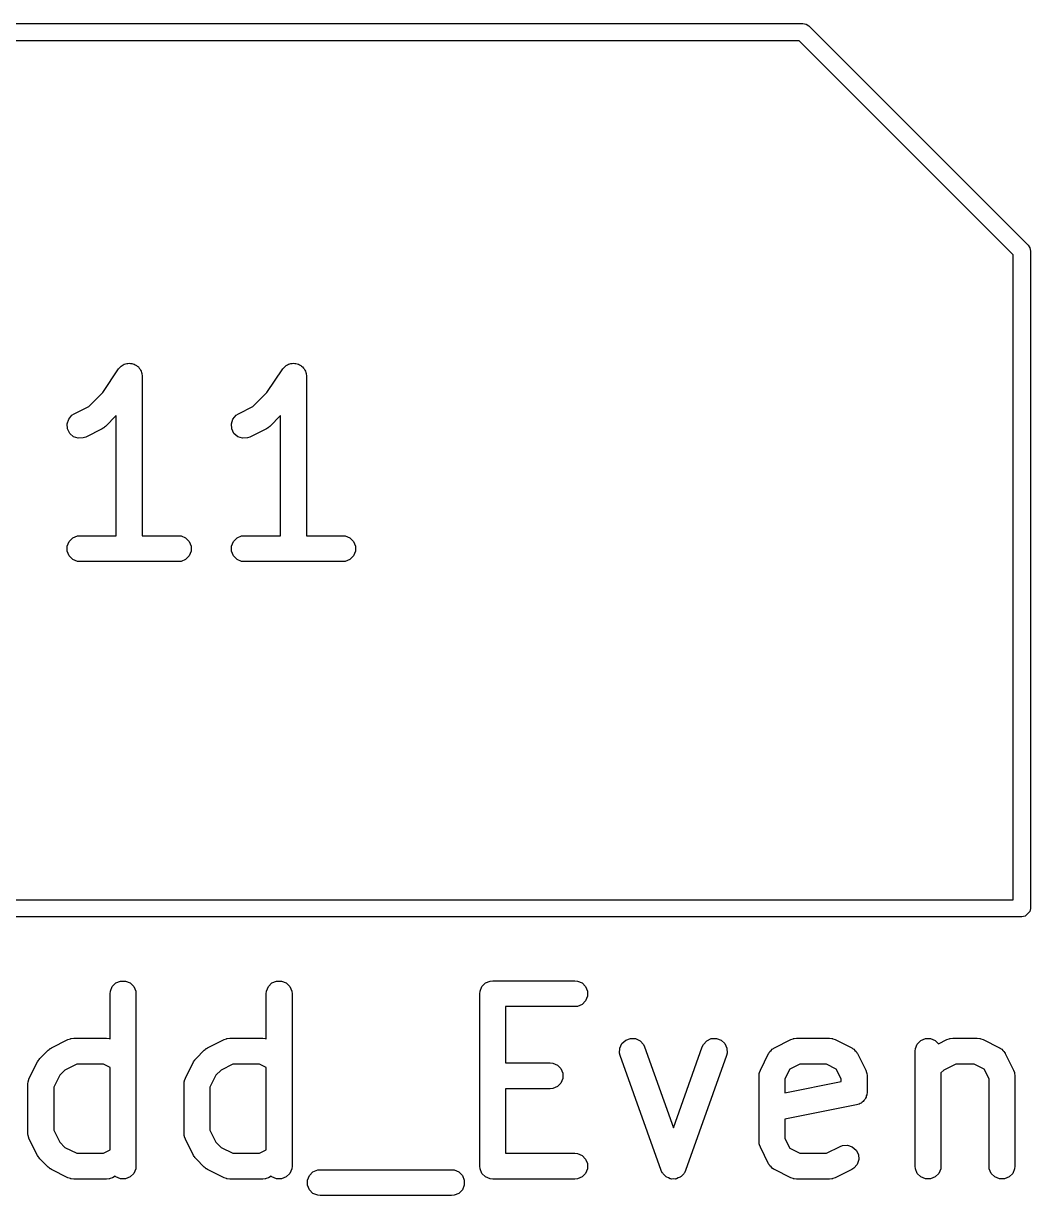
# Model space of a CAD drawing. Extents: x 1.56 to 6.49, y -4.6 to -1.37.
# Drawn here: x 2.7575 to 2.9874, y -1.7215 to -1.4539 of the extents above; entities that cross this region are included whole.
import ezdxf

# ---------------------------------------------------------------- set-up
doc = ezdxf.new("R2010")
doc.units = 0
doc.header["$MEASUREMENT"] = 0
doc.layers.add('BLACK', color=7, linetype='CONTINUOUS')

msp = doc.modelspace()

# ---------------------------------------------------------------- linework, layer by layer
at = {"layer": 'BLACK', "linetype": 'CONTINUOUS'}
for p, q in [((2.58543, -1.45394), (2.93543, -1.45394)), ((2.93543, -1.45394), (2.93619, -1.45409)), ((2.93619, -1.45409), (2.93682, -1.45451)), ((2.93682, -1.45451), (2.98683, -1.50451)), ((2.93462, -1.45787), (2.5874, -1.45787)), ((2.98346, -1.50672), (2.93462, -1.45787)), ((2.98683, -1.50451), (2.98725, -1.50515)), ((2.98725, -1.50515), (2.9874, -1.50591)), ((2.9874, -1.50591), (2.9874, -1.65591)), ((2.98346, -1.65394), (2.98346, -1.50672)), ((2.77564, -1.53818), (2.77923, -1.5328)), ((2.77923, -1.5328), (2.77959, -1.53236)), ((2.77923, -1.5328), (2.77923, -1.5328)), ((2.77923, -1.5328), (2.77923, -1.5328)), ((2.77923, -1.5328), (2.77923, -1.5328)), ((2.77959, -1.53236), (2.77984, -1.53219)), ((2.77984, -1.53219), (2.78004, -1.53199)), ((2.78004, -1.53199), (2.78031, -1.53188)), ((2.78031, -1.53188), (2.78055, -1.53171)), ((2.78055, -1.53171), (2.78084, -1.53166)), ((2.78084, -1.53166), (2.78111, -1.53155)), ((2.78111, -1.53155), (2.7814, -1.53155)), ((2.7814, -1.53155), (2.78168, -1.53149)), ((2.78168, -1.53149), (2.78197, -1.53155)), ((2.78197, -1.53155), (2.78226, -1.53155)), ((2.78226, -1.53155), (2.78253, -1.53166)), ((2.78253, -1.53166), (2.78281, -1.53171)), ((2.78281, -1.53171), (2.78305, -1.53187)), ((2.78305, -1.53187), (2.78332, -1.53199)), ((2.78332, -1.53199), (2.78353, -1.53219)), ((2.78353, -1.53219), (2.78377, -1.53235)), ((2.78377, -1.53235), (2.78393, -1.53259)), ((2.78393, -1.53259), (2.78414, -1.5328)), ((2.78414, -1.5328), (2.78425, -1.53307)), ((2.81313, -1.53818), (2.81672, -1.5328)), ((2.81672, -1.5328), (2.81672, -1.5328)), ((2.81672, -1.5328), (2.81672, -1.5328)), ((2.81672, -1.5328), (2.81673, -1.5328)), ((2.81673, -1.5328), (2.81709, -1.53236)), ((2.81709, -1.53236), (2.81733, -1.53219)), ((2.81733, -1.53219), (2.81754, -1.53199)), ((2.81754, -1.53199), (2.81781, -1.53188)), ((2.81781, -1.53188), (2.81805, -1.53171)), ((2.81805, -1.53171), (2.81833, -1.53166)), ((2.81833, -1.53166), (2.8186, -1.53155)), ((2.8186, -1.53155), (2.81889, -1.53155)), ((2.81889, -1.53155), (2.81918, -1.53149)), ((2.81918, -1.53149), (2.81946, -1.53155)), ((2.81946, -1.53155), (2.81975, -1.53155)), ((2.81975, -1.53155), (2.82002, -1.53166)), ((2.82002, -1.53166), (2.82031, -1.53171)), ((2.82031, -1.53171), (2.82055, -1.53187)), ((2.82055, -1.53187), (2.82082, -1.53199)), ((2.82082, -1.53199), (2.82102, -1.53219)), ((2.82102, -1.53219), (2.82126, -1.53235)), ((2.82126, -1.53235), (2.82143, -1.53259)), ((2.82143, -1.53259), (2.82163, -1.5328)), ((2.82163, -1.5328), (2.82174, -1.53307)), ((2.78425, -1.53307), (2.78441, -1.53331)), ((2.78441, -1.53331), (2.78447, -1.5336)), ((2.78447, -1.5336), (2.78458, -1.53387)), ((2.78458, -1.53387), (2.78464, -1.53444)), ((2.78464, -1.53444), (2.78464, -1.53444)), ((2.78464, -1.53444), (2.78464, -1.53444)), ((2.78464, -1.53444), (2.78464, -1.53444)), ((2.78464, -1.53444), (2.78464, -1.57086)), ((2.82174, -1.53307), (2.82191, -1.53331)), ((2.82191, -1.53331), (2.82196, -1.5336)), ((2.82196, -1.5336), (2.82207, -1.53387)), ((2.82207, -1.53387), (2.82213, -1.53444)), ((2.82213, -1.53444), (2.82213, -1.53444)), ((2.82213, -1.53444), (2.82213, -1.53444)), ((2.82213, -1.53444), (2.82213, -1.53444)), ((2.82213, -1.53444), (2.82213, -1.57086)), ((2.77244, -1.54139), (2.77564, -1.53818)), ((2.80993, -1.54139), (2.81313, -1.53818)), ((2.76787, -1.54423), (2.76862, -1.54336)), ((2.76862, -1.54336), (2.76911, -1.54305)), ((2.76911, -1.54305), (2.77244, -1.54139)), ((2.77873, -1.54345), (2.77627, -1.5459)), ((2.77873, -1.57086), (2.77873, -1.54345)), ((2.80537, -1.54423), (2.80612, -1.54336)), ((2.80612, -1.54336), (2.80661, -1.54305)), ((2.80661, -1.54305), (2.80993, -1.54139)), ((2.81623, -1.54345), (2.81377, -1.5459)), ((2.81623, -1.57086), (2.81623, -1.54345)), ((2.76751, -1.54532), (2.76787, -1.54423)), ((2.76759, -1.54647), (2.76751, -1.54532)), ((2.77582, -1.54627), (2.77575, -1.5463)), ((2.77591, -1.5462), (2.77582, -1.54627)), ((2.77599, -1.54615), (2.77591, -1.5462)), ((2.77605, -1.54609), (2.77599, -1.54615)), ((2.77627, -1.5459), (2.77605, -1.54609)), ((2.805, -1.54532), (2.80537, -1.54423)), ((2.80508, -1.54647), (2.805, -1.54532)), ((2.81332, -1.54627), (2.81325, -1.5463)), ((2.8134, -1.5462), (2.81332, -1.54627)), ((2.81349, -1.54615), (2.8134, -1.5462)), ((2.81354, -1.54609), (2.81349, -1.54615)), ((2.81377, -1.5459), (2.81354, -1.54609)), ((2.7681, -1.5475), (2.76759, -1.54647)), ((2.76897, -1.54826), (2.7681, -1.5475)), ((2.77007, -1.54862), (2.76897, -1.54826)), ((2.77121, -1.54854), (2.77007, -1.54862)), ((2.77176, -1.54833), (2.77121, -1.54854)), ((2.7755, -1.54646), (2.77176, -1.54833)), ((2.77575, -1.5463), (2.7755, -1.54646)), ((2.8056, -1.5475), (2.80508, -1.54647)), ((2.80647, -1.54826), (2.8056, -1.5475)), ((2.80756, -1.54862), (2.80647, -1.54826)), ((2.80871, -1.54854), (2.80756, -1.54862)), ((2.80925, -1.54833), (2.80871, -1.54854)), ((2.813, -1.54646), (2.80925, -1.54833)), ((2.81325, -1.5463), (2.813, -1.54646)), ((2.76754, -1.57324), (2.76798, -1.57217)), ((2.76798, -1.57217), (2.76879, -1.57136)), ((2.76879, -1.57136), (2.76986, -1.57092)), ((2.76986, -1.57092), (2.77043, -1.57086)), ((2.77043, -1.57086), (2.77873, -1.57086)), ((2.78464, -1.57086), (2.79293, -1.57086)), ((2.79293, -1.57086), (2.79351, -1.57092)), ((2.79351, -1.57092), (2.79457, -1.57136)), ((2.79457, -1.57136), (2.79539, -1.57217)), ((2.79539, -1.57217), (2.79583, -1.57324)), ((2.80503, -1.57324), (2.80548, -1.57217)), ((2.80548, -1.57217), (2.80629, -1.57136)), ((2.80629, -1.57136), (2.80735, -1.57092)), ((2.80735, -1.57092), (2.80793, -1.57086)), ((2.80793, -1.57086), (2.81623, -1.57086)), ((2.82213, -1.57086), (2.83043, -1.57086)), ((2.83043, -1.57086), (2.831, -1.57092)), ((2.831, -1.57092), (2.83207, -1.57136)), ((2.83207, -1.57136), (2.83288, -1.57217)), ((2.83288, -1.57217), (2.83332, -1.57324)), ((2.76754, -1.57439), (2.76754, -1.57324)), ((2.76798, -1.57545), (2.76754, -1.57439)), ((2.76879, -1.57627), (2.76798, -1.57545)), ((2.79539, -1.57545), (2.79457, -1.57627)), ((2.79583, -1.57439), (2.79539, -1.57545)), ((2.79583, -1.57324), (2.79583, -1.57439)), ((2.80503, -1.57439), (2.80503, -1.57324)), ((2.80548, -1.57545), (2.80503, -1.57439)), ((2.80629, -1.57627), (2.80548, -1.57545)), ((2.83288, -1.57545), (2.83207, -1.57627)), ((2.83332, -1.57439), (2.83288, -1.57545)), ((2.83332, -1.57324), (2.83332, -1.57439)), ((2.76986, -1.57671), (2.76879, -1.57627)), ((2.77043, -1.57676), (2.76986, -1.57671)), ((2.79293, -1.57676), (2.77043, -1.57676)), ((2.79351, -1.57671), (2.79293, -1.57676)), ((2.79457, -1.57627), (2.79351, -1.57671)), ((2.80735, -1.57671), (2.80629, -1.57627)), ((2.80793, -1.57676), (2.80735, -1.57671)), ((2.83043, -1.57676), (2.80793, -1.57676)), ((2.831, -1.57671), (2.83043, -1.57676)), ((2.83207, -1.57627), (2.831, -1.57671)), ((2.5874, -1.65394), (2.98346, -1.65394)), ((2.9874, -1.65591), (2.98725, -1.65666)), ((2.98543, -1.65787), (2.58543, -1.65787)), ((2.98619, -1.65772), (2.98543, -1.65787)), ((2.98725, -1.65666), (2.98619, -1.65772)), ((2.77738, -1.67481), (2.77782, -1.67375)), ((2.77782, -1.67375), (2.77864, -1.67293)), ((2.77864, -1.67293), (2.7797, -1.67249)), ((2.7797, -1.67249), (2.78085, -1.67249)), ((2.78085, -1.67249), (2.78192, -1.67293)), ((2.78192, -1.67293), (2.78273, -1.67375)), ((2.78273, -1.67375), (2.78317, -1.67481)), ((2.813, -1.67481), (2.81344, -1.67375)), ((2.81344, -1.67375), (2.81426, -1.67293)), ((2.81426, -1.67293), (2.81532, -1.67249)), ((2.81532, -1.67249), (2.81647, -1.67249)), ((2.81647, -1.67249), (2.81754, -1.67293)), ((2.81754, -1.67293), (2.81835, -1.67375)), ((2.81835, -1.67375), (2.81879, -1.67481)), ((2.86175, -1.67481), (2.86219, -1.67375)), ((2.86219, -1.67375), (2.863, -1.67293)), ((2.863, -1.67293), (2.86407, -1.67249)), ((2.86407, -1.67249), (2.86464, -1.67243)), ((2.86464, -1.67243), (2.88339, -1.67243)), ((2.88339, -1.67243), (2.88397, -1.67249)), ((2.88397, -1.67249), (2.88503, -1.67293)), ((2.88503, -1.67293), (2.88584, -1.67375)), ((2.88584, -1.67375), (2.88629, -1.67481)), ((2.77732, -1.67539), (2.77738, -1.67481)), ((2.77732, -1.68567), (2.77732, -1.67539)), ((2.78317, -1.67481), (2.78323, -1.67539)), ((2.78323, -1.67539), (2.78323, -1.71476)), ((2.81295, -1.67539), (2.813, -1.67481)), ((2.81295, -1.68567), (2.81295, -1.67539)), ((2.81879, -1.67481), (2.81885, -1.67539)), ((2.81885, -1.67539), (2.81885, -1.71476)), ((2.86169, -1.67539), (2.86175, -1.67481)), ((2.86169, -1.71476), (2.86169, -1.67539)), ((2.88584, -1.67703), (2.88503, -1.67784)), ((2.88629, -1.67596), (2.88584, -1.67703)), ((2.88629, -1.67481), (2.88629, -1.67596)), ((2.88339, -1.67834), (2.86759, -1.67834)), ((2.86759, -1.67834), (2.86759, -1.69118)), ((2.88397, -1.67828), (2.88339, -1.67834)), ((2.88503, -1.67784), (2.88397, -1.67828)), ((2.76342, -1.68811), (2.76347, -1.68805)), ((2.76347, -1.68805), (2.76356, -1.688)), ((2.76356, -1.688), (2.76364, -1.68793)), ((2.76364, -1.68793), (2.76371, -1.6879)), ((2.76371, -1.6879), (2.76396, -1.68774)), ((2.76396, -1.68774), (2.76771, -1.68587)), ((2.76771, -1.68587), (2.76825, -1.68566)), ((2.76825, -1.68566), (2.76835, -1.68565)), ((2.76835, -1.68565), (2.76845, -1.68561)), ((2.76845, -1.68561), (2.76903, -1.68556)), ((2.76903, -1.68556), (2.77653, -1.68556)), ((2.77653, -1.68556), (2.7771, -1.68561)), ((2.7771, -1.68561), (2.7772, -1.68565)), ((2.7772, -1.68565), (2.77731, -1.68566)), ((2.77731, -1.68566), (2.77732, -1.68567)), ((2.79904, -1.68811), (2.79909, -1.68805)), ((2.79909, -1.68805), (2.79918, -1.688)), ((2.79918, -1.688), (2.79926, -1.68793)), ((2.79926, -1.68793), (2.79933, -1.6879)), ((2.79933, -1.6879), (2.79958, -1.68774)), ((2.79958, -1.68774), (2.80333, -1.68587)), ((2.80333, -1.68587), (2.80387, -1.68566)), ((2.80387, -1.68566), (2.80398, -1.68565)), ((2.80398, -1.68565), (2.80407, -1.68561)), ((2.80407, -1.68561), (2.80465, -1.68556)), ((2.80465, -1.68556), (2.81215, -1.68556)), ((2.81215, -1.68556), (2.81272, -1.68561)), ((2.81272, -1.68561), (2.81282, -1.68565)), ((2.81282, -1.68565), (2.81293, -1.68566)), ((2.81293, -1.68566), (2.81295, -1.68567)), ((2.89359, -1.68894), (2.89365, -1.68779)), ((2.89365, -1.68779), (2.89414, -1.68675)), ((2.89414, -1.68675), (2.895, -1.68598)), ((2.895, -1.68598), (2.89608, -1.68559)), ((2.89608, -1.68559), (2.89723, -1.68565)), ((2.89723, -1.68565), (2.89827, -1.68614)), ((2.89827, -1.68614), (2.89905, -1.68699)), ((2.89905, -1.68699), (2.89929, -1.68752)), ((2.89929, -1.68752), (2.90589, -1.70598)), ((2.90589, -1.70598), (2.91248, -1.68752)), ((2.91248, -1.68752), (2.91273, -1.68699)), ((2.91273, -1.68699), (2.9135, -1.68614)), ((2.9135, -1.68614), (2.91454, -1.68565)), ((2.91454, -1.68565), (2.91569, -1.68559)), ((2.91569, -1.68559), (2.91678, -1.68598)), ((2.91678, -1.68598), (2.91763, -1.68675)), ((2.91763, -1.68675), (2.91812, -1.68779)), ((2.91812, -1.68779), (2.91818, -1.68894)), ((2.92821, -1.68833), (2.92845, -1.68805)), ((2.92845, -1.68805), (2.92874, -1.68787)), ((2.92874, -1.68787), (2.9288, -1.68782)), ((2.9288, -1.68782), (2.92884, -1.6878)), ((2.92884, -1.6878), (2.92894, -1.68774)), ((2.92894, -1.68774), (2.93269, -1.68587)), ((2.93269, -1.68587), (2.93323, -1.68566)), ((2.93323, -1.68566), (2.93333, -1.68565)), ((2.93333, -1.68565), (2.93343, -1.68561)), ((2.93343, -1.68561), (2.93401, -1.68556)), ((2.93401, -1.68556), (2.94151, -1.68556)), ((2.94151, -1.68556), (2.94208, -1.68561)), ((2.94208, -1.68561), (2.94218, -1.68565)), ((2.94218, -1.68565), (2.94229, -1.68566)), ((2.94229, -1.68566), (2.94283, -1.68587)), ((2.94283, -1.68587), (2.94658, -1.68774)), ((2.94658, -1.68774), (2.94667, -1.6878)), ((2.94667, -1.6878), (2.94672, -1.68782)), ((2.94672, -1.68782), (2.94678, -1.68787)), ((2.94678, -1.68787), (2.94707, -1.68805)), ((2.94707, -1.68805), (2.94731, -1.68833)), ((2.96105, -1.68851), (2.96111, -1.68793)), ((2.96111, -1.68793), (2.96155, -1.68687)), ((2.96155, -1.68687), (2.96236, -1.68605)), ((2.96236, -1.68605), (2.96343, -1.68561)), ((2.96343, -1.68561), (2.96458, -1.68561)), ((2.96458, -1.68561), (2.96564, -1.68605)), ((2.96564, -1.68605), (2.96641, -1.68682)), ((2.96641, -1.68682), (2.96831, -1.68587)), ((2.96831, -1.68587), (2.96885, -1.68566)), ((2.96885, -1.68566), (2.96895, -1.68565)), ((2.96895, -1.68565), (2.96905, -1.68561)), ((2.96905, -1.68561), (2.96963, -1.68556)), ((2.96963, -1.68556), (2.97525, -1.68556)), ((2.97525, -1.68556), (2.97583, -1.68561)), ((2.97583, -1.68561), (2.97593, -1.68565)), ((2.97593, -1.68565), (2.97603, -1.68566)), ((2.97603, -1.68566), (2.97657, -1.68587)), ((2.97657, -1.68587), (2.98032, -1.68774)), ((2.98032, -1.68774), (2.98042, -1.6878)), ((2.98042, -1.6878), (2.98046, -1.68782)), ((2.98046, -1.68782), (2.98052, -1.68787)), ((2.98052, -1.68787), (2.98081, -1.68805)), ((2.98081, -1.68805), (2.98106, -1.68833)), ((2.76076, -1.69094), (2.76092, -1.69069)), ((2.76092, -1.69069), (2.76095, -1.69062)), ((2.76095, -1.69062), (2.76102, -1.69054)), ((2.76102, -1.69054), (2.76107, -1.69045)), ((2.76107, -1.69045), (2.76113, -1.6904)), ((2.76113, -1.6904), (2.76132, -1.69017)), ((2.76132, -1.69017), (2.76319, -1.6883)), ((2.76319, -1.6883), (2.76342, -1.68811)), ((2.79638, -1.69094), (2.79654, -1.69069)), ((2.79654, -1.69069), (2.79657, -1.69062)), ((2.79657, -1.69062), (2.79664, -1.69054)), ((2.79664, -1.69054), (2.79669, -1.69045)), ((2.79669, -1.69045), (2.79675, -1.6904)), ((2.79675, -1.6904), (2.79694, -1.69017)), ((2.79694, -1.69017), (2.79881, -1.6883)), ((2.79881, -1.6883), (2.79904, -1.68811)), ((2.89373, -1.6895), (2.89359, -1.68894)), ((2.90311, -1.71575), (2.89373, -1.6895)), ((2.91804, -1.6895), (2.90867, -1.71575)), ((2.91818, -1.68894), (2.91804, -1.6895)), ((2.92574, -1.69281), (2.92762, -1.68906)), ((2.92762, -1.68906), (2.92768, -1.68897)), ((2.92768, -1.68897), (2.92769, -1.68892)), ((2.92769, -1.68892), (2.92774, -1.68887)), ((2.92774, -1.68887), (2.92793, -1.68857)), ((2.92793, -1.68857), (2.92821, -1.68833)), ((2.94731, -1.68833), (2.94759, -1.68857)), ((2.94759, -1.68857), (2.94777, -1.68887)), ((2.94777, -1.68887), (2.94782, -1.68892)), ((2.94782, -1.68892), (2.94784, -1.68897)), ((2.94784, -1.68897), (2.9479, -1.68906)), ((2.9479, -1.68906), (2.94977, -1.69281)), ((2.96105, -1.71476), (2.96105, -1.68851)), ((2.98106, -1.68833), (2.98134, -1.68857)), ((2.98134, -1.68857), (2.98152, -1.68887)), ((2.98152, -1.68887), (2.98157, -1.68892)), ((2.98157, -1.68892), (2.98158, -1.68897)), ((2.98158, -1.68897), (2.98164, -1.68906)), ((2.98164, -1.68906), (2.98352, -1.69281)), ((2.75889, -1.69469), (2.76076, -1.69094)), ((2.76703, -1.69281), (2.76583, -1.69401)), ((2.76973, -1.69146), (2.76703, -1.69281)), ((2.77583, -1.69146), (2.76973, -1.69146)), ((2.77732, -1.69221), (2.77583, -1.69146)), ((2.77732, -1.71106), (2.77732, -1.69221)), ((2.79451, -1.69469), (2.79638, -1.69094)), ((2.80265, -1.69281), (2.80145, -1.69401)), ((2.80535, -1.69146), (2.80265, -1.69281)), ((2.81145, -1.69146), (2.80535, -1.69146)), ((2.81295, -1.69221), (2.81145, -1.69146)), ((2.81295, -1.71106), (2.81295, -1.69221)), ((2.86759, -1.69118), (2.87777, -1.69118)), ((2.87777, -1.69118), (2.87834, -1.69124)), ((2.87834, -1.69124), (2.87941, -1.69168)), ((2.87941, -1.69168), (2.88022, -1.69249)), ((2.88022, -1.69249), (2.88066, -1.69356)), ((2.92553, -1.69346), (2.92554, -1.69335)), ((2.92554, -1.69335), (2.92574, -1.69281)), ((2.93246, -1.69259), (2.93134, -1.69483)), ((2.93471, -1.69146), (2.93246, -1.69259)), ((2.94081, -1.69146), (2.93471, -1.69146)), ((2.94306, -1.69259), (2.94081, -1.69146)), ((2.94418, -1.69483), (2.94306, -1.69259)), ((2.94977, -1.69281), (2.94998, -1.69335)), ((2.94998, -1.69335), (2.94999, -1.69346)), ((2.96763, -1.69281), (2.96696, -1.69348)), ((2.97033, -1.69146), (2.96763, -1.69281)), ((2.97456, -1.69146), (2.97033, -1.69146)), ((2.9768, -1.69259), (2.97456, -1.69146)), ((2.97792, -1.69483), (2.9768, -1.69259)), ((2.98352, -1.69281), (2.98373, -1.69335)), ((2.98373, -1.69335), (2.98373, -1.69346)), ((2.75858, -1.69601), (2.75863, -1.69543)), ((2.75858, -1.70726), (2.75858, -1.69601)), ((2.75863, -1.69543), (2.75867, -1.69533)), ((2.75867, -1.69533), (2.75868, -1.69523)), ((2.75868, -1.69523), (2.75889, -1.69469)), ((2.76583, -1.69401), (2.76448, -1.69671)), ((2.7942, -1.69601), (2.79425, -1.69543)), ((2.7942, -1.70726), (2.7942, -1.69601)), ((2.79425, -1.69543), (2.79429, -1.69533)), ((2.79429, -1.69533), (2.7943, -1.69523)), ((2.7943, -1.69523), (2.79451, -1.69469)), ((2.80145, -1.69401), (2.8001, -1.69671)), ((2.88022, -1.69577), (2.87941, -1.69659)), ((2.88066, -1.69471), (2.88022, -1.69577)), ((2.88066, -1.69356), (2.88066, -1.69471)), ((2.92543, -1.69413), (2.92549, -1.69356)), ((2.92543, -1.70913), (2.92543, -1.69413)), ((2.92549, -1.69356), (2.92553, -1.69346)), ((2.93134, -1.69483), (2.93134, -1.69803)), ((2.93134, -1.69803), (2.94418, -1.69546)), ((2.94418, -1.69546), (2.94418, -1.69483)), ((2.94999, -1.69346), (2.95003, -1.69356)), ((2.95003, -1.69356), (2.95008, -1.69413)), ((2.95008, -1.69413), (2.95008, -1.69788)), ((2.96696, -1.69348), (2.96696, -1.71476)), ((2.97792, -1.71476), (2.97792, -1.69483)), ((2.98373, -1.69346), (2.98377, -1.69356)), ((2.98377, -1.69356), (2.98383, -1.69413)), ((2.98383, -1.69413), (2.98383, -1.71476)), ((2.76448, -1.69671), (2.76448, -1.70656)), ((2.8001, -1.69671), (2.8001, -1.70656)), ((2.87777, -1.69709), (2.86759, -1.69709)), ((2.86759, -1.69709), (2.86759, -1.7118)), ((2.87834, -1.69703), (2.87777, -1.69709)), ((2.87941, -1.69659), (2.87834, -1.69703)), ((2.94992, -1.69873), (2.94986, -1.69901)), ((2.95003, -1.69846), (2.94992, -1.69873)), ((2.95008, -1.69788), (2.95003, -1.69846)), ((2.94771, -1.70078), (2.93134, -1.70405)), ((2.94826, -1.70061), (2.94771, -1.70078)), ((2.9485, -1.70045), (2.94826, -1.70061)), ((2.94877, -1.70034), (2.9485, -1.70045)), ((2.94898, -1.70013), (2.94877, -1.70034)), ((2.94922, -1.69997), (2.94898, -1.70013)), ((2.94938, -1.69973), (2.94922, -1.69997)), ((2.94959, -1.69952), (2.94938, -1.69973)), ((2.9497, -1.69925), (2.94959, -1.69952)), ((2.94986, -1.69901), (2.9497, -1.69925)), ((2.93134, -1.70405), (2.93134, -1.70844)), ((2.76448, -1.70656), (2.76583, -1.70926)), ((2.8001, -1.70656), (2.80145, -1.70926)), ((2.75863, -1.70783), (2.75858, -1.70726)), ((2.75867, -1.70793), (2.75863, -1.70783)), ((2.75868, -1.70804), (2.75867, -1.70793)), ((2.75889, -1.70858), (2.75868, -1.70804)), ((2.76076, -1.71233), (2.75889, -1.70858)), ((2.76583, -1.70926), (2.76703, -1.71046)), ((2.79425, -1.70783), (2.7942, -1.70726)), ((2.79429, -1.70793), (2.79425, -1.70783)), ((2.7943, -1.70804), (2.79429, -1.70793)), ((2.79451, -1.70858), (2.7943, -1.70804)), ((2.79638, -1.71233), (2.79451, -1.70858)), ((2.80145, -1.70926), (2.80265, -1.71046)), ((2.92549, -1.70971), (2.92543, -1.70913)), ((2.93134, -1.70844), (2.93246, -1.71068)), ((2.76703, -1.71046), (2.76973, -1.7118)), ((2.76973, -1.7118), (2.77583, -1.7118)), ((2.77583, -1.7118), (2.77732, -1.71106)), ((2.80265, -1.71046), (2.80535, -1.7118)), ((2.80535, -1.7118), (2.81145, -1.7118)), ((2.81145, -1.7118), (2.81295, -1.71106)), ((2.86759, -1.7118), (2.88339, -1.7118)), ((2.88339, -1.7118), (2.88397, -1.71186)), ((2.88397, -1.71186), (2.88503, -1.7123)), ((2.92553, -1.70981), (2.92549, -1.70971)), ((2.92554, -1.70991), (2.92553, -1.70981)), ((2.92574, -1.71045), (2.92554, -1.70991)), ((2.92762, -1.7142), (2.92574, -1.71045)), ((2.93246, -1.71068), (2.93471, -1.7118)), ((2.93471, -1.7118), (2.94081, -1.7118)), ((2.94081, -1.7118), (2.94394, -1.71024)), ((2.94394, -1.71024), (2.94448, -1.71003)), ((2.94448, -1.71003), (2.94563, -1.70995)), ((2.94563, -1.70995), (2.94672, -1.71032)), ((2.94672, -1.71032), (2.94759, -1.71107)), ((2.94759, -1.71107), (2.9481, -1.7121)), ((2.9481, -1.7121), (2.94819, -1.71325)), ((2.76092, -1.71258), (2.76076, -1.71233)), ((2.76095, -1.71265), (2.76092, -1.71258)), ((2.76102, -1.71273), (2.76095, -1.71265)), ((2.76107, -1.71282), (2.76102, -1.71273)), ((2.76113, -1.71287), (2.76107, -1.71282)), ((2.76132, -1.71309), (2.76113, -1.71287)), ((2.76319, -1.71497), (2.76132, -1.71309)), ((2.78323, -1.71476), (2.78317, -1.71533)), ((2.79654, -1.71258), (2.79638, -1.71233)), ((2.79657, -1.71265), (2.79654, -1.71258)), ((2.79664, -1.71273), (2.79657, -1.71265)), ((2.79669, -1.71282), (2.79664, -1.71273)), ((2.79675, -1.71287), (2.79669, -1.71282)), ((2.79694, -1.71309), (2.79675, -1.71287)), ((2.79881, -1.71497), (2.79694, -1.71309)), ((2.81885, -1.71476), (2.81879, -1.71533)), ((2.86175, -1.71533), (2.86169, -1.71476)), ((2.88503, -1.7123), (2.88584, -1.71312)), ((2.88584, -1.71312), (2.88629, -1.71418)), ((2.88629, -1.71418), (2.88629, -1.71533)), ((2.92768, -1.7143), (2.92762, -1.7142)), ((2.92769, -1.71434), (2.92768, -1.7143)), ((2.92774, -1.7144), (2.92769, -1.71434)), ((2.92793, -1.71469), (2.92774, -1.7144)), ((2.92821, -1.71493), (2.92793, -1.71469)), ((2.94782, -1.71434), (2.94707, -1.71521)), ((2.94819, -1.71325), (2.94782, -1.71434)), ((2.96111, -1.71533), (2.96105, -1.71476)), ((2.96696, -1.71476), (2.9669, -1.71533)), ((2.97798, -1.71533), (2.97792, -1.71476)), ((2.98383, -1.71476), (2.98377, -1.71533)), ((2.76342, -1.71516), (2.76319, -1.71497)), ((2.76347, -1.71521), (2.76342, -1.71516)), ((2.76356, -1.71527), (2.76347, -1.71521)), ((2.76364, -1.71534), (2.76356, -1.71527)), ((2.76371, -1.71537), (2.76364, -1.71534)), ((2.76396, -1.71552), (2.76371, -1.71537)), ((2.76771, -1.7174), (2.76396, -1.71552)), ((2.76825, -1.7176), (2.76771, -1.7174)), ((2.77785, -1.7174), (2.77731, -1.7176)), ((2.7785, -1.71707), (2.77785, -1.7174)), ((2.77864, -1.71721), (2.7785, -1.71707)), ((2.7797, -1.71765), (2.77864, -1.71721)), ((2.78192, -1.71721), (2.78085, -1.71765)), ((2.78273, -1.7164), (2.78192, -1.71721)), ((2.78317, -1.71533), (2.78273, -1.7164)), ((2.79904, -1.71516), (2.79881, -1.71497)), ((2.79909, -1.71521), (2.79904, -1.71516)), ((2.79918, -1.71527), (2.79909, -1.71521)), ((2.79926, -1.71534), (2.79918, -1.71527)), ((2.79933, -1.71537), (2.79926, -1.71534)), ((2.79958, -1.71552), (2.79933, -1.71537)), ((2.80333, -1.7174), (2.79958, -1.71552)), ((2.80387, -1.7176), (2.80333, -1.7174)), ((2.81347, -1.7174), (2.81293, -1.7176)), ((2.81412, -1.71707), (2.81347, -1.7174)), ((2.81426, -1.71721), (2.81412, -1.71707)), ((2.81532, -1.71765), (2.81426, -1.71721)), ((2.81754, -1.71721), (2.81647, -1.71765)), ((2.81835, -1.7164), (2.81754, -1.71721)), ((2.81879, -1.71533), (2.81835, -1.7164)), ((2.82238, -1.71793), (2.82282, -1.71687)), ((2.82282, -1.71687), (2.82363, -1.71605)), ((2.82363, -1.71605), (2.8247, -1.71561)), ((2.8247, -1.71561), (2.82527, -1.71555)), ((2.82527, -1.71555), (2.85527, -1.71555)), ((2.85527, -1.71555), (2.85584, -1.71561)), ((2.85584, -1.71561), (2.85691, -1.71605)), ((2.85691, -1.71605), (2.85772, -1.71687)), ((2.85772, -1.71687), (2.85816, -1.71793)), ((2.86219, -1.7164), (2.86175, -1.71533)), ((2.863, -1.71721), (2.86219, -1.7164)), ((2.86407, -1.71765), (2.863, -1.71721)), ((2.88503, -1.71721), (2.88397, -1.71765)), ((2.88584, -1.7164), (2.88503, -1.71721)), ((2.88629, -1.71533), (2.88584, -1.7164)), ((2.90335, -1.71627), (2.90311, -1.71575)), ((2.90345, -1.71638), (2.90335, -1.71627)), ((2.90352, -1.71652), (2.90345, -1.71638)), ((2.90384, -1.71681), (2.90352, -1.71652)), ((2.90413, -1.71713), (2.90384, -1.71681)), ((2.90426, -1.71719), (2.90413, -1.71713)), ((2.90437, -1.71729), (2.90426, -1.71719)), ((2.90478, -1.71744), (2.90437, -1.71729)), ((2.90517, -1.71762), (2.90478, -1.71744)), ((2.907, -1.71744), (2.90661, -1.71762)), ((2.9074, -1.71729), (2.907, -1.71744)), ((2.90751, -1.71719), (2.9074, -1.71729)), ((2.90765, -1.71713), (2.90751, -1.71719)), ((2.90794, -1.71681), (2.90765, -1.71713)), ((2.90826, -1.71652), (2.90794, -1.71681)), ((2.90832, -1.71638), (2.90826, -1.71652)), ((2.90842, -1.71627), (2.90832, -1.71638)), ((2.90867, -1.71575), (2.90842, -1.71627)), ((2.92845, -1.71521), (2.92821, -1.71493)), ((2.92874, -1.7154), (2.92845, -1.71521)), ((2.9288, -1.71545), (2.92874, -1.7154)), ((2.92884, -1.71546), (2.9288, -1.71545)), ((2.92894, -1.71552), (2.92884, -1.71546)), ((2.93269, -1.7174), (2.92894, -1.71552)), ((2.93323, -1.7176), (2.93269, -1.7174)), ((2.94283, -1.7174), (2.94229, -1.7176)), ((2.94658, -1.71552), (2.94283, -1.7174)), ((2.94707, -1.71521), (2.94658, -1.71552)), ((2.96155, -1.7164), (2.96111, -1.71533)), ((2.96236, -1.71721), (2.96155, -1.7164)), ((2.96343, -1.71765), (2.96236, -1.71721)), ((2.96564, -1.71721), (2.96458, -1.71765)), ((2.96646, -1.7164), (2.96564, -1.71721)), ((2.9669, -1.71533), (2.96646, -1.7164)), ((2.97842, -1.7164), (2.97798, -1.71533)), ((2.97924, -1.71721), (2.97842, -1.7164)), ((2.9803, -1.71765), (2.97924, -1.71721)), ((2.98252, -1.71721), (2.98145, -1.71765)), ((2.98333, -1.7164), (2.98252, -1.71721)), ((2.98377, -1.71533), (2.98333, -1.7164)), ((2.76835, -1.71761), (2.76825, -1.7176)), ((2.76845, -1.71765), (2.76835, -1.71761)), ((2.76903, -1.71771), (2.76845, -1.71765)), ((2.77653, -1.71771), (2.76903, -1.71771)), ((2.7771, -1.71765), (2.77653, -1.71771)), ((2.7772, -1.71761), (2.7771, -1.71765)), ((2.77731, -1.7176), (2.7772, -1.71761)), ((2.78085, -1.71765), (2.7797, -1.71765)), ((2.80398, -1.71761), (2.80387, -1.7176)), ((2.80407, -1.71765), (2.80398, -1.71761)), ((2.80465, -1.71771), (2.80407, -1.71765)), ((2.81215, -1.71771), (2.80465, -1.71771)), ((2.81272, -1.71765), (2.81215, -1.71771)), ((2.81282, -1.71761), (2.81272, -1.71765)), ((2.81293, -1.7176), (2.81282, -1.71761)), ((2.81647, -1.71765), (2.81532, -1.71765)), ((2.82238, -1.71908), (2.82238, -1.71793)), ((2.82282, -1.72015), (2.82238, -1.71908)), ((2.82363, -1.72096), (2.82282, -1.72015)), ((2.85772, -1.72015), (2.85691, -1.72096)), ((2.85816, -1.71908), (2.85772, -1.72015)), ((2.85816, -1.71793), (2.85816, -1.71908)), ((2.86464, -1.71771), (2.86407, -1.71765)), ((2.88339, -1.71771), (2.86464, -1.71771)), ((2.88397, -1.71765), (2.88339, -1.71771)), ((2.90532, -1.71763), (2.90517, -1.71762)), ((2.90546, -1.71768), (2.90532, -1.71763)), ((2.90589, -1.71766), (2.90546, -1.71768)), ((2.90632, -1.71768), (2.90589, -1.71766)), ((2.90646, -1.71763), (2.90632, -1.71768)), ((2.90661, -1.71762), (2.90646, -1.71763)), ((2.93333, -1.71761), (2.93323, -1.7176)), ((2.93343, -1.71765), (2.93333, -1.71761)), ((2.93401, -1.71771), (2.93343, -1.71765)), ((2.94151, -1.71771), (2.93401, -1.71771)), ((2.94208, -1.71765), (2.94151, -1.71771)), ((2.94218, -1.71761), (2.94208, -1.71765)), ((2.94229, -1.7176), (2.94218, -1.71761)), ((2.96458, -1.71765), (2.96343, -1.71765)), ((2.98145, -1.71765), (2.9803, -1.71765)), ((2.8247, -1.7214), (2.82363, -1.72096)), ((2.82527, -1.72146), (2.8247, -1.7214)), ((2.85527, -1.72146), (2.82527, -1.72146)), ((2.85584, -1.7214), (2.85527, -1.72146)), ((2.85691, -1.72096), (2.85584, -1.7214))]:
    msp.add_line(p, q, dxfattribs=at)

doc.saveas('drawing.dxf')
